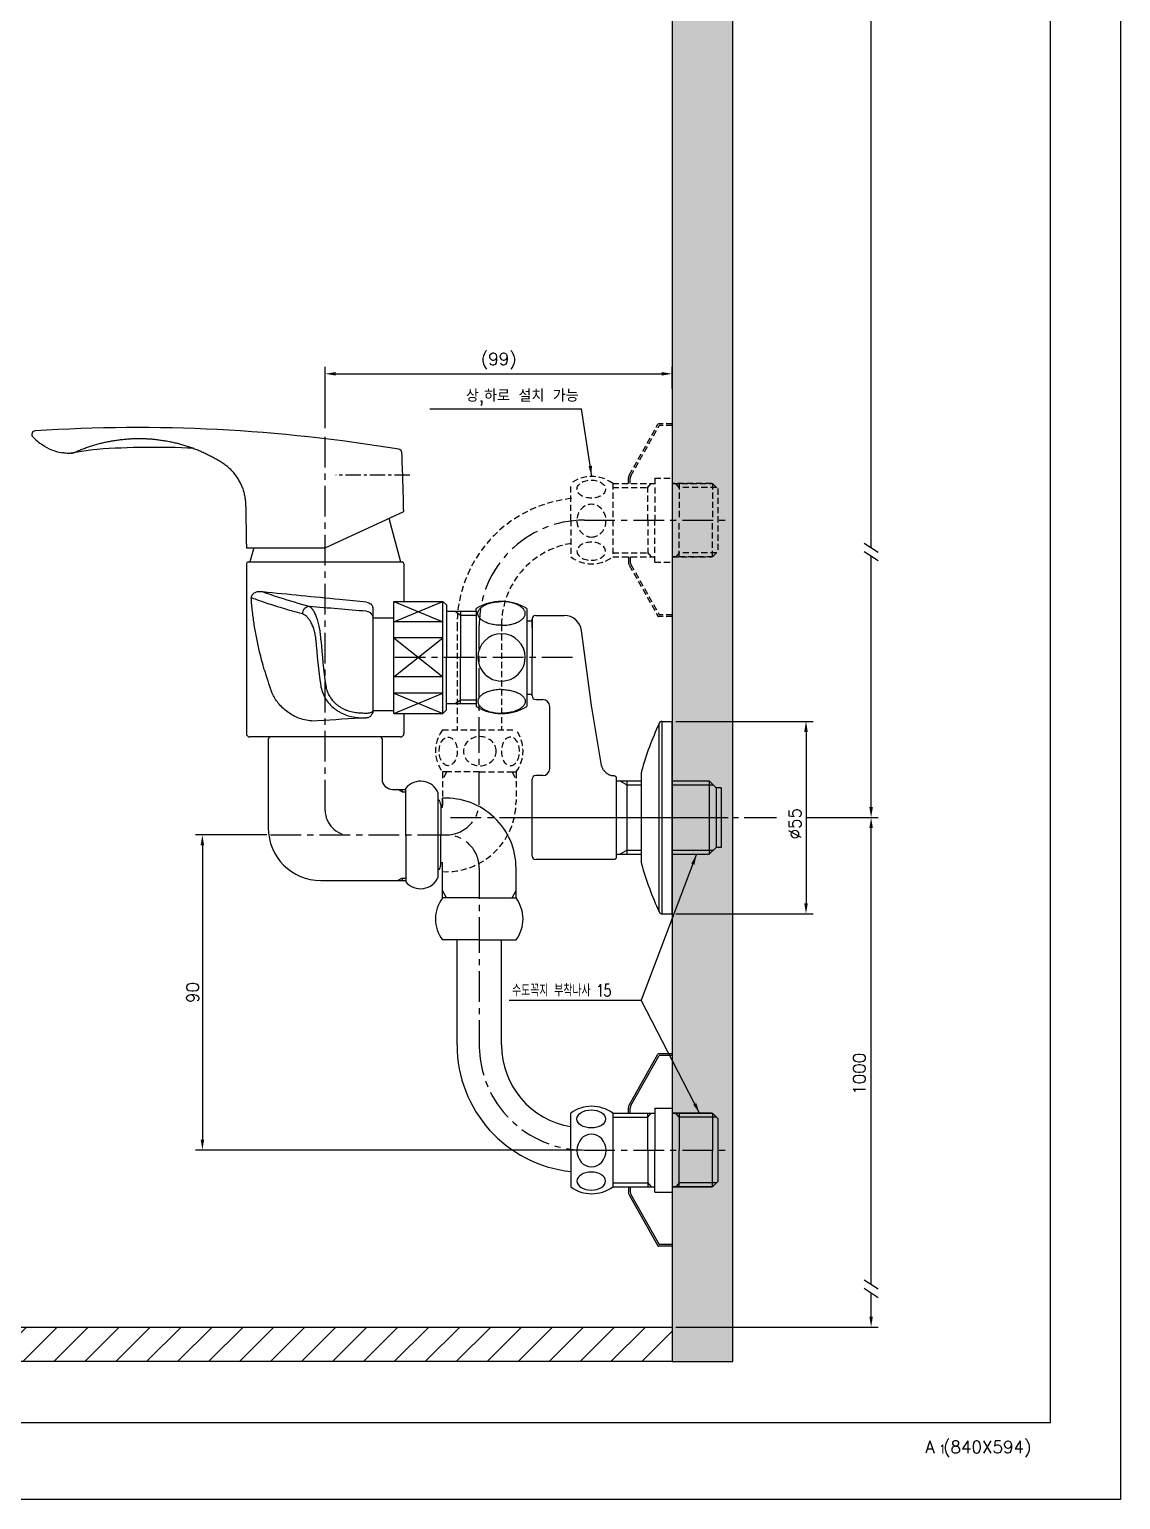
# Model space of a CAD drawing. Extents: x 6646 to 7240, y -4746 to -3906.
# Drawn here: x 6928.6 to 7240.2, y -4745.7 to -4325.7 of the extents above; entities that cross this region are included whole.
import ezdxf

# ---------------------------------------------------------------- set-up
doc = ezdxf.new("R2010")
doc.units = 0
doc.header["$LTSCALE"] = 7
doc.header["$MEASUREMENT"] = 0
doc.header["$PDSIZE"] = -10
doc.linetypes.add('CENTER', pattern=[2, 1.25, -0.25, 0.25, -0.25])
doc.linetypes.add('HIDDEN', pattern=[0.375, 0.25, -0.125])
doc.layers.get('0').update_dxf_attribs({"color": 2, "linetype": 'CONTINUOUS'})
for name, color, linetype in [('08_ALL_FEATURES', 7, 'CONTINUOUS'), ('CENTER', 1, 'CENTER'), ('CL', 1, 'CENTER'), ('D', 2, 'CONTINUOUS'), ('DIM', 2, 'CONTINUOUS'), ('DWG', 7, 'CONTINUOUS'), ('HD', 2, 'HIDDEN'), ('HT', 3, 'CONTINUOUS'), ('Make2D 표시선', 7, 'CONTINUOUS'), ('TXT', 4, 'CONTINUOUS')]:
    doc.layers.add(name, color=color, linetype=linetype)
doc.styles.add('GHS', font='ROMANS', dxfattribs={"bigfont": 'GHS'})
doc.dimstyles.new('STANDARD$7', dxfattribs={"dimtxt": 3.5, "dimasz": 3, "dimexe": 1, "dimexo": 0.0625, "dimgap": 1, "dimtad": 3, "dimdec": 4, "dimzin": 0, "dimdsep": 46, "dimtxsty": 'GHS', "dimcen": 1, "dimsd2": 1, "dimclrd": 256, "dimclre": 256, "dimclrt": 2, "dimadec": 0, "dimazin": 0, "dimtfac": 1, "dimtdec": 4, "dimtix": 1, "dimtmove": 0, "dimatfit": 3, "dimfxl": 0, "dimtolj": 1, "dimtzin": 0, "dimlwd": -1, "dimlwe": -1, "dimarcsym": 0})

# ---------------------------------------------------------------- blocks, each defined once
blk = doc.blocks.new('BORDER')
for p, q in [((1, 0), (1, 1)), ((0, 0), (1, 0))]:
    blk.add_line(p, q)

msp = doc.modelspace()

# ---------------------------------------------------------------- hatches: boundary and pattern name
at = {"layer": 'HT'}
h = msp.add_hatch(dxfattribs=at)
h.set_pattern_fill('AR-CONC', color=256, scale=2, style=0)
h.set_pattern_definition([(50, (1644.39, -9006.328), (14.345204, -1.255043), [1.5, -16.5]), (355, (1644.39, -9006.328), (-2.775027, 15.043843), [1.2, -13.2]), (100.4514, (1645.585, -9006.433), (11.570188, 13.78879), [1.274804, -14.022842]), (46.1842, (1644.39, -9002.328), (21.34482, -3.31038), [2.25, -24.75]), (96.6356, (1646.168, -9002.604), (18.693254, 19.48236), [1.912206, -21.03426]), (351.1842, (1644.39, -9002.328), (18.69324, 19.48237), [1.8, -19.8]), (21, (1646.39, -9003.328), (11.938141, -8.052378), [1.5, -16.5]), (326, (1646.39, -9003.328), (4.866307, 14.503), [1.2, -13.2]), (71.4514, (1647.384, -9004), (16.804453, 6.45061), [1.274804, -14.022842]), (37.5, (1644.3896, -9006.3283), (0.243197, 6.657877), [0, -13.04, 0, -13.4, 0, -13.25]), (7.5, (1644.3896, -9006.328), (5.261391, 7.888234), [0, -7.64, 0, -12.74, 0, -5.05]), (327.5, (1639.9296, -9006.3283), (10.6764487, -0.4510974), [0, -5, 0, -15.6, 0, -20.7]), (317.5, (1637.93, -9006.328), (11.663723, 2.0021), [0, -6.5, 0, -10.36, 0, -14.7])])
h.paths.add_polyline_path([(7112.16, -4706.29), (7129.44, -4706.29), (7129.44, -4006.92), (7112.16, -4006.92)])
h = msp.add_hatch(dxfattribs=at)
h.set_pattern_fill('ANSI31', color=256, scale=50, style=0)
h.set_pattern_definition([(45, (1661.014, -9088.119), (-4.4194174, 4.4194174), [])])
h.paths.add_polyline_path([(7112.16, -4706.29), (6682.94, -4706.29), (6682.94, -4696.45), (7112.16, -4696.45)])

# ---------------------------------------------------------------- linework, layer by layer
msp.add_line((7042.93, -4434.09), (7086.29, -4434.09))
at = {"color": 7, "linetype": 'Continuous'}
msp.add_line((7112.16, -4578.41), (7112.16, -4523.41), dxfattribs=at)
for points in [[(7063.41, -4495.98), (7063.03, -4495.98), (7062.64, -4495.96), (7062.26, -4495.93), (7061.89, -4495.89), (7061.51, -4495.85), (7061.15, -4495.79), (7060.79, -4495.72), (7060.44, -4495.64), (7060.09, -4495.55), (7059.76, -4495.45), (7059.44, -4495.34), (7059.14, -4495.22), (7058.85, -4495.1), (7058.58, -4494.96), (7058.32, -4494.83), (7058.09, -4494.68), (7057.87, -4494.54), (7057.67, -4494.39), (7057.49, -4494.23), (7057.32, -4494.07), (7057.17, -4493.91), (7057.04, -4493.74), (7056.93, -4493.57), (7056.84, -4493.4), (7056.77, -4493.22), (7056.71, -4493.05), (7056.67, -4492.87), (7056.65, -4492.69), (7056.65, -4492.51), (7056.67, -4492.33), (7056.71, -4492.15), (7056.77, -4491.98), (7056.84, -4491.8), (7056.93, -4491.63), (7057.04, -4491.46), (7057.17, -4491.29), (7057.32, -4491.13), (7057.49, -4490.97), (7057.67, -4490.81), (7057.87, -4490.66), (7058.09, -4490.51), (7058.32, -4490.37), (7058.58, -4490.23), (7058.85, -4490.1), (7059.14, -4489.98), (7059.44, -4489.86), (7059.76, -4489.75), (7060.09, -4489.65), (7060.44, -4489.56), (7060.79, -4489.48), (7061.15, -4489.41), (7061.51, -4489.35), (7061.89, -4489.31), (7062.26, -4489.27), (7062.64, -4489.24), (7063.03, -4489.22), (7063.41, -4489.22)], [(7063.41, -4495.98), (7063.8, -4495.98), (7064.18, -4495.96), (7064.56, -4495.93), (7064.94, -4495.89), (7065.31, -4495.85), (7065.68, -4495.79), (7066.04, -4495.72), (7066.39, -4495.64), (7066.73, -4495.55), (7067.06, -4495.45), (7067.38, -4495.34), (7067.69, -4495.22), (7067.98, -4495.1), (7068.25, -4494.96), (7068.5, -4494.83), (7068.74, -4494.68), (7068.96, -4494.54), (7069.16, -4494.39), (7069.34, -4494.23), (7069.51, -4494.07), (7069.65, -4493.91), (7069.78, -4493.74), (7069.89, -4493.57), (7069.99, -4493.4), (7070.06, -4493.22), (7070.12, -4493.05), (7070.16, -4492.87), (7070.17, -4492.69), (7070.17, -4492.51), (7070.16, -4492.33), (7070.12, -4492.15), (7070.06, -4491.98), (7069.99, -4491.8), (7069.89, -4491.63), (7069.78, -4491.46), (7069.65, -4491.29), (7069.51, -4491.13), (7069.34, -4490.97), (7069.16, -4490.81), (7068.96, -4490.66), (7068.74, -4490.51), (7068.5, -4490.37), (7068.25, -4490.23), (7067.98, -4490.1), (7067.69, -4489.98), (7067.38, -4489.86), (7067.06, -4489.75), (7066.73, -4489.65), (7066.39, -4489.56), (7066.04, -4489.48), (7065.68, -4489.41), (7065.31, -4489.35), (7064.94, -4489.31), (7064.56, -4489.27), (7064.18, -4489.24), (7063.8, -4489.22), (7063.41, -4489.22)], [(7063.41, -4514.33), (7063.03, -4514.34), (7062.64, -4514.35), (7062.26, -4514.38), (7061.89, -4514.42), (7061.51, -4514.47), (7061.15, -4514.53), (7060.79, -4514.6), (7060.44, -4514.68), (7060.09, -4514.77), (7059.76, -4514.87), (7059.44, -4514.98), (7059.14, -4515.09), (7058.85, -4515.22), (7058.58, -4515.35), (7058.32, -4515.49), (7058.09, -4515.63), (7057.87, -4515.78), (7057.67, -4515.93), (7057.49, -4516.08), (7057.32, -4516.24), (7057.17, -4516.41), (7057.04, -4516.57), (7056.93, -4516.75), (7056.84, -4516.92), (7056.77, -4517.09), (7056.71, -4517.27), (7056.67, -4517.45), (7056.65, -4517.62), (7056.65, -4517.8), (7056.67, -4517.98), (7056.71, -4518.16), (7056.77, -4518.34), (7056.84, -4518.51), (7056.93, -4518.68), (7057.04, -4518.85), (7057.17, -4519.02), (7057.32, -4519.18), (7057.49, -4519.34), (7057.67, -4519.5), (7057.87, -4519.65), (7058.09, -4519.8), (7058.32, -4519.94), (7058.58, -4520.08), (7058.85, -4520.21), (7059.14, -4520.34), (7059.44, -4520.45), (7059.76, -4520.56), (7060.09, -4520.66), (7060.44, -4520.75), (7060.79, -4520.83), (7061.15, -4520.9), (7061.51, -4520.96), (7061.89, -4521.01), (7062.26, -4521.05), (7062.64, -4521.07), (7063.03, -4521.09), (7063.41, -4521.1)], [(7063.41, -4514.33), (7063.8, -4514.34), (7064.18, -4514.35), (7064.56, -4514.38), (7064.94, -4514.42), (7065.31, -4514.47), (7065.68, -4514.53), (7066.04, -4514.6), (7066.39, -4514.68), (7066.73, -4514.77), (7067.06, -4514.87), (7067.38, -4514.98), (7067.69, -4515.09), (7067.98, -4515.22), (7068.25, -4515.35), (7068.5, -4515.49), (7068.74, -4515.63), (7068.96, -4515.78), (7069.16, -4515.93), (7069.34, -4516.08), (7069.51, -4516.24), (7069.65, -4516.41), (7069.78, -4516.57), (7069.89, -4516.75), (7069.99, -4516.92), (7070.06, -4517.09), (7070.12, -4517.27), (7070.16, -4517.45), (7070.17, -4517.62), (7070.17, -4517.8), (7070.16, -4517.98), (7070.12, -4518.16), (7070.06, -4518.34), (7069.99, -4518.51), (7069.89, -4518.68), (7069.78, -4518.85), (7069.65, -4519.02), (7069.51, -4519.18), (7069.34, -4519.34), (7069.16, -4519.5), (7068.96, -4519.65), (7068.74, -4519.8), (7068.5, -4519.94), (7068.25, -4520.08), (7067.98, -4520.21), (7067.69, -4520.34), (7067.38, -4520.45), (7067.06, -4520.56), (7066.73, -4520.66), (7066.39, -4520.75), (7066.04, -4520.83), (7065.68, -4520.9), (7065.31, -4520.96), (7064.94, -4521.01), (7064.56, -4521.05), (7064.18, -4521.07), (7063.8, -4521.09), (7063.41, -4521.1)]]:
    msp.add_lwpolyline(points, dxfattribs=at)
for start, end in [(360, 179.9992), (179.9991, 0)]:
    msp.add_arc((7063.41, -4505.16), 6.76, start, end, dxfattribs=at)
for points in [[(6940.57, -4446.8), (6940.59, -4446.8), (6941.82, -4446.43), (6943.02, -4445.92), (6944.23, -4445.44), (6945.46, -4445.01), (6946.7, -4444.6), (6947.95, -4444.24), (6949.21, -4443.91), (6950.47, -4443.62), (6951.75, -4443.36), (6953.04, -4443.14), (6954.33, -4442.96), (6955.62, -4442.82), (6956.92, -4442.71), (6958.22, -4442.64), (6959.52, -4442.61), (6960.83, -4442.62), (6962.13, -4442.67), (6963.42, -4442.75), (6964.72, -4442.88), (6966.01, -4443.04), (6967.31, -4443.24), (6967.75, -4443.31)], [(6967.75, -4443.31), (6968.59, -4443.47), (6969.85, -4443.74), (6971.13, -4444.05), (6972.37, -4444.4), (6973.62, -4444.78), (6974.85, -4445.2), (6976.07, -4445.65), (6977.28, -4446.14), (6978.47, -4446.67), (6979.65, -4447.23), (6980.82, -4447.83), (6981.95, -4448.45), (6983.07, -4449.11), (6984.17, -4449.84), (6985.18, -4450.64), (6986.12, -4451.53), (6986.99, -4452.51), (6987.77, -4453.55), (6988.45, -4454.66), (6989.03, -4455.82), (6989.52, -4457.03), (6989.89, -4458.28), (6990.16, -4459.57), (6990.31, -4460.85), (6990.36, -4462.15), (6990.37, -4462.87)], [(6990.37, -4462.87), (6990.38, -4463.45), (6990.4, -4464.75), (6990.43, -4466.05), (6990.45, -4467.35), (6990.47, -4468.66), (6990.5, -4469.96), (6990.52, -4471.26), (6990.54, -4472.56), (6990.56, -4473.87)]]:
    msp.add_spline(points, degree=3, dxfattribs=at)
at = {"layer": '08_ALL_FEATURES', "color": 7, "linetype": 'Continuous'}
for p, q in [((7026.66, -4491.24), (7026.66, -4520.45)), ((7026.66, -4493.85), (7032.66, -4493.85)), ((7026.66, -4520.29), (7032.66, -4520.29))]:
    msp.add_line(p, q, dxfattribs=at)
for centre, radius, start, end in [((6504.48, -10654.51), 6184.47, 85.173609, 85.325243), ((7193.51, -4487.51), 183.54, 183.939, 188.0363), ((7190.93, -4487.83), 179.51, 183.9407, 188.1266), ((7095.03, -4479.54), 103.53, 196.2963, 200.0152), ((6891.25, -2572.96), 1953.88, 273.45961, 273.86809), ((7046.59, -3962.83), 558.65, 267.5816, 267.7401), ((7047.78, -3935.92), 586.99, 267.58586, 267.73438), ((7024.77, -4515.36), 5.68, 267.8272, 268.9125), ((7024.62, -4517.59), 4.86, 269.5269, 270.0148), ((7024.62, -4516.97), 5.48, 269.996, 270.4419)]:
    msp.add_arc(centre, radius, start, end, dxfattribs=at)
for points, knots in [([(6995.22, -4486.43), (6994.85, -4486.37), (6994.31, -4486.34), (6993.62, -4486.44), (6993.15, -4486.57), (6992.73, -4486.79), (6992.43, -4487.02), (6992.23, -4487.24), (6992.1, -4487.43), (6991.96, -4487.7), (6991.92, -4487.95), (6991.95, -4488.11)], [0, 0, 0, 0, 0.266895, 0.387382, 0.502881, 0.616038, 0.723072, 0.775923, 0.829555, 0.886496, 1, 1, 1, 1]), ([(6995.66, -4508.59), (6995.18, -4506.92), (6994.07, -4502.75), (6992.97, -4497.24), (6992.27, -4492.06), (6992.04, -4489.44), (6991.95, -4488.11)], [0, 0, 0, 0, 0.249269, 0.620607, 0.808088, 1, 1, 1, 1]), ([(7006.57, -4492.74), (7004.66, -4492.22), (7001.29, -4491.25), (6996.94, -4489.88), (6993.98, -4488.86), (6992.47, -4488.3), (6991.95, -4488.11)], [0, 0, 0, 0, 0.386899, 0.685436, 0.891154, 1, 1, 1, 1]), ([(7008.51, -4490.61), (7005.71, -4489.83), (7001.25, -4488.52), (6996.85, -4487.03), (6995.22, -4486.43)], [0, 0, 0, 0, 0.626236, 1, 1, 1, 1]), ([(7024.89, -4489.4), (7022.32, -4489.13), (7012.43, -4488.12), (7002.53, -4487.19), (6995.22, -4486.43)], [0, 0, 0, 0, 0.260683, 1, 1, 1, 1]), ([(7024.89, -4489.4), (7025.12, -4489.41), (7025.55, -4489.52), (7026.09, -4489.86), (7026.43, -4490.28), (7026.62, -4490.75), (7026.66, -4491.06), (7026.66, -4491.24)], [0, 0, 0, 0, 0.246454, 0.460801, 0.674137, 0.803042, 1, 1, 1, 1]), ([(7008.51, -4490.61), (7008.26, -4490.6), (7007.74, -4490.72), (7007.09, -4491.2), (7006.66, -4491.91), (7006.57, -4492.47), (7006.57, -4492.74)], [0, 0, 0, 0, 0.237785, 0.485485, 0.741775, 1, 1, 1, 1]), ([(7010.41, -4500.12), (7010.38, -4499.64), (7010.26, -4498.7), (7009.94, -4497.35), (7009.51, -4496.13), (7008.99, -4495.08), (7008.43, -4494.2), (7007.7, -4493.35), (7007.03, -4492.87), (7006.57, -4492.74)], [0, 0, 0, 0, 0.165101, 0.326424, 0.476586, 0.61174, 0.731166, 0.835202, 1, 1, 1, 1]), ([(7011.84, -4500.17), (7011.83, -4499.87), (7011.79, -4499.28), (7011.71, -4498.39), (7011.59, -4497.52), (7011.44, -4496.67), (7011.27, -4495.85), (7011.02, -4494.85), (7010.66, -4493.72), (7010.17, -4492.56), (7009.65, -4491.64), (7009.12, -4490.98), (7008.71, -4490.68), (7008.51, -4490.61)], [0, 0, 0, 0, 0.085333, 0.170915, 0.255592, 0.338397, 0.418451, 0.495082, 0.635922, 0.75763, 0.858545, 0.938666, 1, 1, 1, 1]), ([(7024.82, -4491.96), (7025.07, -4491.98), (7025.56, -4492.12), (7026.17, -4492.57), (7026.57, -4493.21), (7026.66, -4493.7), (7026.66, -4493.95)], [0, 0, 0, 0, 0.250429, 0.500523, 0.750321, 1, 1, 1, 1]), ([(7009.16, -4523.28), (7008.5, -4523.23), (7007.17, -4523.03), (7004.66, -4522.25), (7002.39, -4520.92), (7000.54, -4519.24), (6999.38, -4517.9), (6998.45, -4516.48), (6997.96, -4515.48), (6997.75, -4514.97)], [0, 0, 0, 0, 0.134109, 0.268996, 0.531909, 0.656757, 0.775289, 0.8886, 1, 1, 1, 1]), ([(7011.78, -4513.17), (7011.87, -4513.81), (7012.2, -4515.09), (7013.05, -4516.87), (7014.21, -4518.47), (7015.42, -4519.59), (7016.49, -4520.36), (7017.63, -4521.03), (7019.76, -4521.96), (7021.74, -4522.33), (7023.06, -4522.39)], [0, 0, 0, 0, 0.123842, 0.248077, 0.372514, 0.49758, 0.560271, 0.623079, 0.748751, 1, 1, 1, 1]), ([(7013.22, -4513.21), (7013.31, -4513.75), (7013.57, -4514.85), (7014.3, -4516.38), (7015.34, -4517.72), (7016.4, -4518.68), (7017.33, -4519.32), (7018.08, -4519.74), (7018.86, -4520.1), (7019.66, -4520.4), (7020.48, -4520.64), (7021.59, -4520.86), (7022.44, -4520.94), (7023.01, -4520.98)], [0, 0, 0, 0, 0.123158, 0.247013, 0.371659, 0.496953, 0.559761, 0.622619, 0.685564, 0.748526, 0.811436, 0.874296, 1, 1, 1, 1]), ([(7026.66, -4520.45), (7026.66, -4520.71), (7026.56, -4521.24), (7026.11, -4521.9), (7025.56, -4522.27), (7025.05, -4522.43), (7024.79, -4522.45), (7024.66, -4522.45)], [0, 0, 0, 0, 0.250023, 0.499763, 0.749616, 0.875177, 1, 1, 1, 1]), ([(7024.66, -4521.05), (7024.71, -4521.05), (7024.87, -4521.05), (7025.03, -4521.04), (7025.15, -4521.03)], [0, 0, 0, 0, 0.25227, 1, 1, 1, 1]), ([(7025.15, -4521.03), (7025.36, -4521.01), (7025.73, -4520.97), (7026.15, -4520.86), (7026.41, -4520.74), (7026.57, -4520.63), (7026.66, -4520.52), (7026.66, -4520.45)], [0, 0, 0, 0, 0.361301, 0.660193, 0.779122, 0.875516, 1, 1, 1, 1])]:
    msp.add_open_spline(points, degree=3, knots=knots, dxfattribs=at)
at = {"layer": 'CENTER'}
msp.add_line((7087.06, -4645.87), (7127.35, -4645.87), dxfattribs=at)
at = {"layer": 'CL'}
for p, q in [((7013.06, -4548.87), (7013.06, -4440.68)), ((7087.06, -4465.94), (7127.35, -4465.94)), ((7057.06, -4530.93), (7057.06, -4495.94)), ((7083.66, -4505.16), (7032.56, -4505.16)), ((7057.06, -4546.37), (7057.06, -4530.87)), ((7048.86, -4550.91), (7131.66, -4550.91)), ((7070.16, -4550.91), (7128.16, -4550.91)), ((6997.44, -4555.87), (7047.56, -4555.87)), ((7057.06, -4565.37), (7057.06, -4580.87)), ((7057.06, -4580.81), (7057.06, -4615.87))]:
    msp.add_line(p, q, dxfattribs=at)
at = {"layer": 'CL', "ltscale": 0.5}
msp.add_line((7037.21, -4453.07), (7016.06, -4453.07), dxfattribs=at)
at = {"layer": 'CL'}
for centre, radius, start, end in [((7087.06, -4495.94), 30, 90, 180), ((7047.56, -4546.37), 9.5, 270, 0), ((7020.06, -4548.87), 7, 180, 270), ((7047.56, -4565.37), 9.5, 0, 90), ((7087.06, -4615.87), 30, 180, 270)]:
    msp.add_arc(centre, radius, start, end, dxfattribs=at)
at = {"layer": 'D'}
for p, q in [((7168.94, -4473.8), (7168.94, -4071.93)), ((7013.06, -4439.68), (7013.06, -4422.13)), ((7112.16, -4428.31), (7112.16, -4422.13)), ((7016.06, -4424.13), (7109.16, -4424.13)), ((7166.94, -4472.5), (7170.94, -4475.1)), ((7166.94, -4474.89), (7170.94, -4477.49)), ((7168.94, -4479.88), (7168.94, -4476.19)), ((7168.94, -4547.91), (7168.94, -4476.24)), ((7032.66, -4489.16), (7046.66, -4494.95)), ((7032.66, -4494.95), (7046.66, -4489.16)), ((7032.66, -4499.59), (7046.66, -4510.72)), ((7032.66, -4510.72), (7046.66, -4499.59)), ((7032.66, -4521.16), (7046.66, -4515.36)), ((7032.66, -4515.36), (7046.66, -4521.16)), ((7108.4, -4577.82), (7108.4, -4524)), ((7109.31, -4578.41), (7109.31, -4523.41)), ((7113.16, -4523.41), (7152.35, -4523.41)), ((7150.35, -4526.41), (7150.35, -4575.41)), ((7035.06, -4543.57), (7033.85, -4542.87)), ((7035.06, -4543.57), (7036.06, -4543.57)), ((7035.06, -4543.57), (7036.06, -4543.57)), ((7122.69, -4540.43), (7122.69, -4561.39)), ((7124.66, -4542.41), (7124.66, -4559.41)), ((7150.35, -4550.91), (7170.94, -4550.91)), ((6996.44, -4555.87), (6975.99, -4555.87)), ((7168.94, -4684.27), (7168.94, -4553.91)), ((6977.99, -4558.87), (6977.99, -4642.87)), ((7118.2, -4560.57), (7118.2, -4560.57)), ((7121.21, -4560.82), (7121.21, -4560.82)), ((7035.06, -4568.17), (7033.85, -4568.87)), ((7035.06, -4568.17), (7036.06, -4568.17)), ((7035.06, -4568.17), (7036.06, -4568.17)), ((7047.71, -4573.87), (7046.56, -4571.71)), ((7066.41, -4573.87), (7067.56, -4571.71)), ((7113.16, -4578.41), (7152.35, -4578.41)), ((7086.06, -4645.87), (6975.99, -4645.87)), ((7166.94, -4682.97), (7170.94, -4685.57)), ((7166.94, -4685.36), (7170.94, -4687.96)), ((7168.94, -4693.45), (7168.94, -4686.66)), ((7113.16, -4696.45), (7170.94, -4696.45))]:
    msp.add_line(p, q, dxfattribs=at)
at = {"layer": 'D', "color": 0, "ltscale": 12}
for p, q in [((7032.66, -4489.16), (7046.66, -4489.16)), ((7032.66, -4521.16), (7032.66, -4489.16)), ((7046.66, -4489.16), (7047.66, -4490.16)), ((7046.66, -4521.16), (7046.66, -4489.16)), ((7047.66, -4490.16), (7047.66, -4505.16)), ((7047.66, -4491.96), (7056.16, -4491.96)), ((7051.66, -4491.96), (7051.66, -4505.16)), ((7046.66, -4494.95), (7032.66, -4494.95)), ((7046.66, -4499.59), (7032.66, -4499.59)), ((7047.66, -4520.16), (7047.66, -4505.16)), ((7051.66, -4518.36), (7051.66, -4505.16)), ((7046.66, -4510.72), (7032.66, -4510.72)), ((7046.66, -4515.36), (7032.66, -4515.36)), ((7047.66, -4518.36), (7056.16, -4518.36)), ((7032.66, -4521.16), (7046.66, -4521.16)), ((7046.66, -4521.16), (7047.66, -4520.16)), ((7035.06, -4543.57), (7035.06, -4542.87)), ((7035.06, -4568.17), (7035.06, -4568.87)), ((7057.06, -4573.87), (7046.56, -4573.87)), ((7057.06, -4573.87), (7067.56, -4573.87)), ((7057.06, -4585.87), (7046.56, -4585.87)), ((7050.71, -4615.87), (7050.71, -4585.87)), ((7063.41, -4615.87), (7063.41, -4585.87))]:
    msp.add_line(p, q, dxfattribs=at)
at = {"layer": 'D', "color": 2, "ltscale": 12}
for p, q in [((7050.16, -4491.96), (7051.66, -4493.06)), ((7051.66, -4493.06), (7056.16, -4493.06)), ((7050.16, -4518.36), (7051.66, -4517.26)), ((7051.66, -4517.26), (7056.16, -4517.26))]:
    msp.add_line(p, q, dxfattribs=at)
at = {"layer": 'D', "color": 7}
for p, q in [((7109.31, -4523.41), (7112.16, -4523.41)), ((7112.16, -4550.91), (7112.16, -4523.41)), ((7112.16, -4550.91), (7112.16, -4578.41)), ((7109.31, -4578.41), (7112.16, -4578.41))]:
    msp.add_line(p, q, dxfattribs=at)
for centre, radius, start, end in [((7199.5, -4565.22), 100, 155.652, 163.9974), ((7109.31, -4524.41), 1, 90, 155.652), ((7104.34, -4537.93), 1, 163.9974, 180), ((7104.34, -4563.89), 1, 180, 196.0026), ((7199.5, -4536.59), 100, 196.0026, 204.348), ((7109.31, -4577.41), 1, 204.348, 270)]:
    msp.add_arc(centre, radius, start, end, dxfattribs=at)
at = {"layer": 'D', "color": 0, "ltscale": 12}
for centre, radius, start, end in [((7054.56, -4579.87), 10, 143.1301, 216.8699), ((7059.56, -4579.87), 10, 323.1301, 36.8699), ((7087.06, -4615.87), 36.35, 180, 263.8422), ((7087.06, -4615.87), 23.65, 180, 260.5103)]:
    msp.add_arc(centre, radius, start, end, dxfattribs=at)
at = {"layer": 'D'}
for points in [[(7016.06, -4423.63), (7016.06, -4424.63), (7013.06, -4424.13)], [(7109.16, -4423.63), (7109.16, -4424.63), (7112.16, -4424.13)], [(7149.85, -4526.41), (7150.85, -4526.41), (7150.35, -4523.41)], [(7168.44, -4547.91), (7169.44, -4547.91), (7168.94, -4550.91)], [(7168.44, -4553.91), (7169.44, -4553.91), (7168.94, -4550.91)], [(6977.49, -4558.87), (6978.49, -4558.87), (6977.99, -4555.87)], [(7149.85, -4575.41), (7150.85, -4575.41), (7150.35, -4578.41)], [(6977.49, -4642.87), (6978.49, -4642.87), (6977.99, -4645.87)], [(7168.44, -4693.45), (7169.44, -4693.45), (7168.94, -4696.45)]]:
    msp.add_solid(points, dxfattribs=at)
at = {"layer": 'DIM'}
for p, q in [((7132.66, -4550.91), (7141.95, -4550.91)), ((7065.57, -4603.05), (7103.32, -4603.05))]:
    msp.add_line(p, q, dxfattribs=at)
at = {"layer": 'DWG'}
for p, q in [((7031.22, -4465.4), (7034.56, -4477.87)), ((6992.64, -4473.87), (6991.56, -4477.87)), ((6990.56, -4478.37), (6990.56, -4526.87)), ((6991.06, -4477.87), (7013.06, -4477.87)), ((7013.06, -4477.87), (7035.06, -4477.87)), ((7035.56, -4478.37), (7035.56, -4489.16)), ((7056.16, -4491.96), (7056.16, -4491.18)), ((7056.16, -4491.96), (7056.16, -4519.13)), ((7070.66, -4491.18), (7070.66, -4505.16)), ((7073.16, -4493.16), (7081.29, -4493.16)), ((7070.66, -4494.66), (7072.16, -4494.66)), ((7072.16, -4496.66), (7072.16, -4494.16)), ((7072.16, -4494.16), (7072.16, -4505.16)), ((7072.16, -4494.66), (7072.16, -4496.66)), ((7089.1, -4518.89), (7086.24, -4497.49)), ((7070.66, -4505.16), (7070.66, -4519.13)), ((7072.16, -4515.66), (7072.16, -4505.16)), ((7072.16, -4516.16), (7072.16, -4513.66)), ((7070.66, -4515.66), (7072.16, -4515.66)), ((7072.16, -4515.56), (7072.17, -4515.55)), ((7072.16, -4515.66), (7072.16, -4515.56)), ((7073.16, -4517.16), (7075.16, -4517.16)), ((7077.16, -4536.91), (7077.16, -4519.16)), ((7091.96, -4536.02), (7089.1, -4518.89)), ((7035.56, -4521.16), (7035.56, -4526.87)), ((7013.06, -4527.87), (6991.56, -4527.87)), ((6997.31, -4527.87), (6996.81, -4528.37)), ((6996.81, -4528.37), (6996.81, -4553.87)), ((7034.56, -4527.87), (7013.06, -4527.87)), ((7028.81, -4527.87), (7029.31, -4528.37)), ((7029.31, -4528.37), (7029.31, -4539.87)), ((7072.16, -4561.91), (7072.16, -4539.91)), ((7075.16, -4538.91), (7073.16, -4538.91)), ((7096.16, -4539.91), (7096.16, -4550.91)), ((7103.34, -4550.91), (7103.34, -4537.93)), ((7032.31, -4542.87), (7036.06, -4542.87)), ((7036.06, -4555.87), (7036.06, -4542.47)), ((7045.36, -4567.84), (7045.36, -4543.91)), ((7072.16, -4557.71), (7072.16, -4544.11)), ((7096.16, -4540.43), (7103.34, -4540.43)), ((7099.16, -4540.43), (7099.16, -4550.91)), ((7112.16, -4540.43), (7122.69, -4540.43)), ((7124.66, -4542.41), (7122.69, -4540.43)), ((7126.16, -4542.41), (7124.66, -4542.41)), ((7126.16, -4542.41), (7126.16, -4559.41)), ((7046.06, -4547.3), (7046.06, -4555.87)), ((7046.06, -4547.97), (7046.56, -4547.97)), ((7046.56, -4547.97), (7046.56, -4545.4)), ((7096.16, -4550.91), (7096.16, -4561.91)), ((7099.16, -4550.91), (7099.16, -4561.39)), ((7103.34, -4563.89), (7103.34, -4550.91)), ((7036.06, -4555.87), (7036.06, -4569.27)), ((7046.06, -4564.45), (7046.06, -4555.87)), ((7099.16, -4560.26), (7099.16, -4561.39)), ((7124.66, -4559.41), (7122.69, -4561.39)), ((7126.16, -4559.41), (7124.66, -4559.41)), ((7046.06, -4563.77), (7046.56, -4563.77)), ((7046.56, -4573.87), (7046.56, -4563.77)), ((7067.56, -4573.87), (7067.56, -4565.37)), ((7095.16, -4562.91), (7073.16, -4562.91)), ((7096.16, -4561.39), (7103.34, -4561.39)), ((7112.16, -4561.39), (7122.69, -4561.39)), ((7011.81, -4568.87), (7036.06, -4568.87)), ((7047.71, -4573.87), (7046.56, -4573.87)), ((7057.06, -4573.87), (7067.56, -4573.87)), ((7057.06, -4585.87), (7067.56, -4585.87)), ((7099.86, -4633.06), (7108.07, -4618.48)), ((7100.36, -4633.19), (7108.43, -4618.87)), ((7112.16, -4618.37), (7108.31, -4618.37)), ((7112.16, -4618.87), (7108.43, -4618.87)), ((7083.16, -4645.87), (7083.16, -4635.37)), ((7095.16, -4635.37), (7095.16, -4656.37)), ((7095.16, -4635.37), (7107.16, -4635.37)), ((7095.16, -4636.52), (7105.16, -4636.52)), ((7099.66, -4635.37), (7099.66, -4633.8)), ((7100.16, -4635.37), (7100.16, -4633.93)), ((7105.16, -4645.87), (7105.16, -4635.37)), ((7105.16, -4636.52), (7106.16, -4635.37)), ((7107.16, -4633.87), (7107.16, -4645.87)), ((7107.16, -4633.87), (7112.16, -4633.87)), ((7112.16, -4635.37), (7123.66, -4635.37)), ((7123.36, -4635.37), (7112.16, -4635.37)), ((7114.16, -4636.52), (7113.16, -4635.37)), ((7114.16, -4635.37), (7114.16, -4645.87)), ((7124.81, -4636.52), (7114.16, -4636.52)), ((7123.66, -4635.37), (7123.66, -4645.87)), ((7123.66, -4635.37), (7125.16, -4636.87)), ((7125.16, -4636.87), (7125.16, -4654.87)), ((7083.16, -4645.87), (7083.16, -4656.37)), ((7105.16, -4645.87), (7105.16, -4656.37)), ((7107.16, -4657.87), (7107.16, -4645.87)), ((7114.16, -4656.37), (7114.16, -4645.87)), ((7123.66, -4656.37), (7123.66, -4645.87)), ((7095.16, -4655.22), (7105.16, -4655.22)), ((7095.16, -4656.37), (7107.16, -4656.37)), ((7099.66, -4656.37), (7099.66, -4657.95)), ((7100.16, -4656.37), (7100.16, -4657.81)), ((7105.16, -4655.22), (7106.16, -4656.37)), ((7123.66, -4656.37), (7112.16, -4656.37)), ((7112.16, -4656.37), (7123.36, -4656.37)), ((7114.16, -4655.22), (7113.16, -4656.37)), ((7114.16, -4655.22), (7113.16, -4656.37)), ((7124.81, -4655.22), (7114.16, -4655.22)), ((7123.66, -4656.37), (7125.16, -4654.87)), ((7099.86, -4658.68), (7108.07, -4673.26)), ((7100.36, -4658.55), (7108.43, -4672.87)), ((7107.16, -4657.87), (7112.16, -4657.87)), ((7112.16, -4673.37), (7108.31, -4673.37)), ((7112.16, -4672.87), (7108.43, -4672.87))]:
    msp.add_line(p, q, dxfattribs=at)
at = {"layer": 'DWG', "color": 2}
for p, q in [((7097.21, -4540.43), (7099.16, -4541.56)), ((7099.16, -4541.56), (7103.34, -4541.56)), ((7112.16, -4541.56), (7123.81, -4541.56)), ((7097.21, -4561.39), (7099.16, -4560.26)), ((7097.21, -4561.39), (7099.16, -4560.26)), ((7099.16, -4560.26), (7103.34, -4560.26)), ((7112.16, -4560.26), (7123.81, -4560.26))]:
    msp.add_line(p, q, dxfattribs=at)
at = {"layer": 'DWG', "ltscale": 12}
for p, q in [((7083.16, -4639.2), (7083.16, -4635.37)), ((7083.16, -4652.01), (7083.16, -4656.37))]:
    msp.add_line(p, q, dxfattribs=at)
at = {"layer": 'DWG'}
msp.add_lwpolyline([(7091.98, -4536.14), (7091.96, -4536.04), (7091.96, -4536.02)], dxfattribs=at)
for centre, radius, start, end in [((6991.06, -4478.37), 0.5, 90.0046, 180), ((7035.06, -4478.37), 0.5, 0, 89.9954), ((7063.41, -4503.16), 14, 58.8114, 121.1886), ((7073.16, -4494.16), 1, 90.0127, 179.9977), ((7081.29, -4498.16), 5, 7.6138, 90), ((7063.41, -4507.16), 14, 238.8114, 301.1886), ((7073.16, -4516.16), 1, 180, 270), ((7075.16, -4519.16), 2, 0, 90), ((6991.56, -4526.87), 1, 180, 269.9833), ((7034.56, -4526.87), 1, 270.0168, 0), ((7032.31, -4539.87), 3, 180, 270), ((7073.16, -4539.91), 1, 90, 180), ((7075.16, -4536.91), 2, 270, 0), ((7040.28, -4546), 5.5, 22.4101, 140.0344), ((7044.26, -4547.3), 1.8, 0, 52.3301), ((7047.56, -4565.37), 20, 0, 92.866), ((7011.81, -4553.87), 15, 180, 270), ((7044.26, -4564.45), 1.8, 307.6699, 0), ((7073.16, -4561.91), 1, 180, 270), ((7040.28, -4565.74), 5.5, 219.9656, 337.5899), ((7108.31, -4618.67), 0.3, 90, 141.009), ((7089.16, -4643.37), 10, 53.1301, 126.8699), ((7101.16, -4633.8), 1.5, 150.5949, 180), ((7101.66, -4633.93), 1.5, 150.5949, 180), ((7089.16, -4648.37), 10, 233.1301, 306.8699), ((7101.16, -4657.95), 1.5, 180, 209.4051), ((7101.66, -4657.81), 1.5, 180, 209.4051), ((7108.31, -4673.07), 0.3, 218.991, 270)]:
    msp.add_arc(centre, radius, start, end, dxfattribs=at)
msp.add_ellipse((7089.03, -4637), major_axis=(4.08, 0), ratio=0.632568, start_param=-3.141592653589793, end_param=3.141592653589793, dxfattribs=at)
at = {"layer": 'DWG', "extrusion": (0, 0, -1)}
msp.add_ellipse((7089.09, -4646.01), major_axis=(0, -4.67), ratio=0.891583, dxfattribs=at)
msp.add_ellipse((7089.03, -4654.75), major_axis=(4.08, 0), ratio=0.632568, start_param=-3.141592653589793, end_param=3.141592653589793, dxfattribs=at)
at = {"layer": 'DWG'}
for points, knots in [([(7091.98, -4536.14), (7092, -4536.25), (7092.05, -4536.48), (7092.19, -4536.81), (7092.37, -4537.11), (7092.58, -4537.39), (7092.81, -4537.65), (7093.14, -4537.98), (7093.41, -4538.2), (7093.6, -4538.33)], [0, 0, 0, 0, 0.125031, 0.249762, 0.375115, 0.50044, 0.6253, 0.750092, 1, 1, 1, 1]), ([(7093.6, -4538.33), (7093.83, -4538.49), (7094.32, -4538.77), (7094.88, -4538.9), (7095.16, -4538.91)], [0, 0, 0, 0, 0.499939, 1, 1, 1, 1]), ([(7095.16, -4538.91), (7095.24, -4538.91), (7095.4, -4538.91), (7095.62, -4538.93), (7095.82, -4538.98), (7095.98, -4539.09), (7096.08, -4539.26), (7096.14, -4539.45), (7096.16, -4539.68), (7096.16, -4539.83), (7096.16, -4539.91)], [0, 0, 0, 0, 0.140904, 0.272272, 0.389923, 0.498267, 0.607995, 0.727821, 0.859962, 1, 1, 1, 1]), ([(7096.16, -4561.91), (7096.16, -4561.99), (7096.16, -4562.14), (7096.14, -4562.36), (7096.08, -4562.56), (7095.97, -4562.72), (7095.81, -4562.83), (7095.62, -4562.89), (7095.4, -4562.91), (7095.24, -4562.91), (7095.16, -4562.91)], [0, 0, 0, 0, 0.140157, 0.271525, 0.389909, 0.498843, 0.607783, 0.72655, 0.858628, 1, 1, 1, 1])]:
    msp.add_open_spline(points, degree=3, knots=knots, dxfattribs=at)
msp.add_point((7112.16, -4618.37), dxfattribs=at)
msp.add_point((7112.16, -4618.37), dxfattribs=at)
msp.add_point((7112.16, -4618.37), dxfattribs=at)
msp.add_point((7112.16, -4618.37), dxfattribs=at)
at = {"layer": 'HD'}
for p, q in [((7099.86, -4453.13), (7108.07, -4438.55)), ((7100.36, -4453.26), (7108.43, -4438.94)), ((7112.16, -4438.44), (7108.31, -4438.44)), ((7112.16, -4438.94), (7108.43, -4438.94)), ((7083.16, -4465.94), (7083.16, -4455.44)), ((7095.16, -4455.44), (7095.16, -4476.44)), ((7095.16, -4455.44), (7107.16, -4455.44)), ((7099.66, -4455.44), (7099.66, -4453.87)), ((7100.16, -4455.44), (7100.16, -4454)), ((7105.16, -4465.94), (7105.16, -4455.44)), ((7105.16, -4456.59), (7106.16, -4455.44)), ((7107.16, -4453.94), (7107.16, -4465.94)), ((7107.16, -4453.94), (7112.16, -4453.94)), ((7112.16, -4455.44), (7123.66, -4455.44)), ((7123.36, -4455.44), (7112.16, -4455.44)), ((7114.16, -4456.59), (7113.16, -4455.44)), ((7114.16, -4455.44), (7114.16, -4465.94)), ((7123.66, -4455.44), (7123.66, -4465.94)), ((7123.66, -4455.44), (7125.16, -4456.94)), ((7095.16, -4456.59), (7105.16, -4456.59)), ((7124.81, -4456.59), (7114.16, -4456.59)), ((7125.16, -4456.94), (7125.16, -4474.94)), ((7083.16, -4465.94), (7083.16, -4476.44)), ((7105.16, -4465.94), (7105.16, -4476.44)), ((7107.16, -4477.94), (7107.16, -4465.94)), ((7114.16, -4476.44), (7114.16, -4465.94)), ((7123.66, -4476.44), (7123.66, -4465.94)), ((7095.16, -4475.29), (7105.16, -4475.29)), ((7095.16, -4476.44), (7107.16, -4476.44)), ((7099.66, -4476.44), (7099.66, -4478.01)), ((7100.16, -4476.44), (7100.16, -4477.88)), ((7105.16, -4475.29), (7106.16, -4476.44)), ((7123.66, -4476.44), (7112.16, -4476.44)), ((7112.16, -4476.44), (7123.36, -4476.44)), ((7114.16, -4475.29), (7113.16, -4476.44)), ((7114.16, -4475.29), (7113.16, -4476.44)), ((7124.81, -4475.29), (7114.16, -4475.29)), ((7123.66, -4476.44), (7125.16, -4474.94)), ((7099.86, -4478.75), (7108.07, -4493.33)), ((7100.36, -4478.62), (7108.43, -4492.94)), ((7107.16, -4477.94), (7112.16, -4477.94)), ((7112.16, -4493.44), (7108.31, -4493.44)), ((7112.16, -4492.94), (7108.43, -4492.94)), ((7050.71, -4495.94), (7050.71, -4525.87)), ((7063.41, -4495.94), (7063.41, -4525.87)), ((7046.56, -4525.87), (7067.56, -4525.87)), ((7046.56, -4537.87), (7046.56, -4547.97)), ((7047.71, -4537.87), (7046.56, -4540.04)), ((7047.71, -4537.87), (7046.56, -4537.87)), ((7057.06, -4537.87), (7046.56, -4537.87)), ((7057.06, -4537.87), (7067.56, -4537.87)), ((7066.41, -4537.87), (7067.56, -4540.04)), ((7066.41, -4537.87), (7067.56, -4537.87)), ((7067.56, -4537.87), (7067.56, -4546.37))]:
    msp.add_line(p, q, dxfattribs=at)
for centre, radius, start, end in [((7108.31, -4438.74), 0.3, 90, 141.009), ((7089.16, -4463.44), 10, 53.1301, 126.8699), ((7101.16, -4453.87), 1.5, 150.5949, 180), ((7101.66, -4454), 1.5, 150.5949, 180), ((7087.06, -4495.94), 36.35, 95.8698, 180), ((7087.06, -4495.94), 23.65, 99.0436, 180), ((7089.16, -4468.44), 10, 233.1301, 306.8699), ((7101.16, -4478.01), 1.5, 180, 209.4051), ((7101.66, -4477.88), 1.5, 180, 209.4051), ((7108.31, -4493.14), 0.3, 218.991, 270), ((7054.56, -4531.87), 10, 143.1301, 216.8699), ((7059.56, -4531.87), 10, 323.1301, 36.8699), ((7047.56, -4546.37), 20, 267.134, 0)]:
    msp.add_arc(centre, radius, start, end, dxfattribs=at)
for centre, major_axis in [((7089.03, -4457.06), (4.08, 0)), ((7048.19, -4532), (0, 4.08))]:
    msp.add_ellipse(centre, major_axis=major_axis, ratio=0.632568, start_param=-3.141592653589793, end_param=3.141592653589793, dxfattribs=at)
at = {"layer": 'HD', "extrusion": (0, 0, -1)}
for centre, major_axis in [((7089.09, -4466.08), (0, -4.67)), ((7057.2, -4531.95), (4.67, 0))]:
    msp.add_ellipse(centre, major_axis=major_axis, ratio=0.891583, dxfattribs=at)
for centre, major_axis in [((7089.03, -4474.81), (4.08, 0)), ((7065.94, -4532), (0, 4.08))]:
    msp.add_ellipse(centre, major_axis=major_axis, ratio=0.632568, start_param=-3.141592653589793, end_param=3.141592653589793, dxfattribs=at)
at = {"layer": 'HD'}
msp.add_point((7112.16, -4438.44), dxfattribs=at)
msp.add_point((7112.16, -4438.44), dxfattribs=at)
msp.add_point((7112.16, -4438.44), dxfattribs=at)
msp.add_point((7112.16, -4438.44), dxfattribs=at)
at = {"layer": 'HT'}
for points in [[(7112.16, -4706.29), (7129.44, -4706.29), (7129.44, -4006.92), (7112.16, -4006.92)], [(7112.16, -4706.29), (6682.94, -4706.29), (6682.94, -4696.45), (7112.16, -4696.45)]]:
    msp.add_lwpolyline(points, close=True, dxfattribs=at)
at = {"layer": 'Make2D 표시선'}
for p, q in [((6933, -4444.86), (6932.28, -4444.41)), ((6937.65, -4446.62), (6938.13, -4446.7)), ((7013.06, -4473.87), (7035.47, -4463.42)), ((6990.56, -4473.87), (7013.06, -4473.87))]:
    msp.add_line(p, q, dxfattribs=at)
msp.add_lwpolyline([(6947.97, -4445.71), (6946.7, -4445.84), (6945.34, -4446.02), (6940.5, -4446.81), (6940.4, -4446.83), (6940.31, -4446.84), (6940.19, -4446.85), (6940.07, -4446.85), (6939.95, -4446.86), (6939.83, -4446.86), (6939.71, -4446.86), (6939.58, -4446.86), (6939.34, -4446.85), (6939.04, -4446.82), (6938.73, -4446.79), (6938.43, -4446.75), (6938.13, -4446.7)], dxfattribs=at)
for centre, radius, start, end in [((6930.32, -4441.45), 1, 93.7175, 222.8871), ((6940.52, -4431.98), 14.91, 222.8815, 236.4682), ((6959.55, -4890.91), 451.41, 80.4916, 93.7203), ((6940.52, -4431.98), 14.92, 239.7456, 250.6011), ((6940.47, -4432.14), 14.75, 250.5753, 258.9875), ((6964.24, -4682.44), 237.29, 87.2935, 93.9313), ((7033.96, -4446.69), 1, 2.5453, 80.4915), ((6422.7, -4473.87), 612.86, 0.97665, 2.54582)]:
    msp.add_arc(centre, radius, start, end, dxfattribs=at)
at = {"layer": 'TXT'}
for p, q in [((7220.17, -4723.74), (7220.17, -3967.74)), ((6672.17, -4723.74), (7220.17, -4723.74))]:
    msp.add_line(p, q, dxfattribs=at)

# ---------------------------------------------------------------- block references
at = {"xscale": -840, "yscale": 594, "zscale": 840, "rotation": 90}
msp.add_blockref('BORDER', (7240.17, -3905.74), dxfattribs=at)

# ---------------------------------------------------------------- texts
at = {"insert": (7085.45, -4430.9), "char_height": 3.5, "attachment_point": 6, "style": 'GHS'}
msp.add_mtext('상,하로 설치 가능', dxfattribs=at)
at = {"layer": 'D', "insert": (7062.61, -4420.46), "char_height": 3.5, "attachment_point": 5, "style": 'GHS'}
msp.add_mtext('\\A1;(99)', dxfattribs=at)
at = {"layer": 'D', "char_height": 3.5, "attachment_point": 5, "rotation": 90, "style": 'GHS'}
for s, insert in [('\\A1;%%C55', (7147.18, -4552.66)), ('\\A1;90', (6975.24, -4600.87)), ('\\A1;1000', (7165.57, -4624.1))]:
    msp.add_mtext(s, dxfattribs=dict(at, insert=insert))
at = {"layer": 'DIM', "style": 'GHS', "width": 0.7}
msp.add_text('수도꼭지 부착나사 15', height=3.5, dxfattribs=at).set_placement((7066.42, -4602.02))
at = {"layer": 'DWG', "style": 'GHS'}
for s, height, p in [('A (840X594)', 3.5, (7184.39, -4732.43)), ('1', 2.5, (7188.28, -4732.57))]:
    msp.add_text(s, height=height, dxfattribs=at).set_placement(p)

# ---------------------------------------------------------------- leaders
msp.add_leader([(7089.16, -4453.44), (7086.29, -4434.09)], dimstyle='STANDARD$7', override={"dimexe": 2, "dimexo": 1, "dimzin": 8, "dimcen": 0, "dimclrt": 256, "dimadec": 4, "dimazin": 2, "dimtfac": 0.5, "dimtmove": 2, "dimatfit": 0})
at = {"layer": 'DIM'}
for points in [[(7119.11, -4561.39), (7103.32, -4603.05)], [(7119.96, -4635.37), (7103.32, -4603.05)]]:
    msp.add_leader(points, dimstyle='STANDARD$7', override={"dimexe": 2, "dimgap": 1, "dimtad": 0}, dxfattribs=at)

doc.saveas('drawing.dxf')
